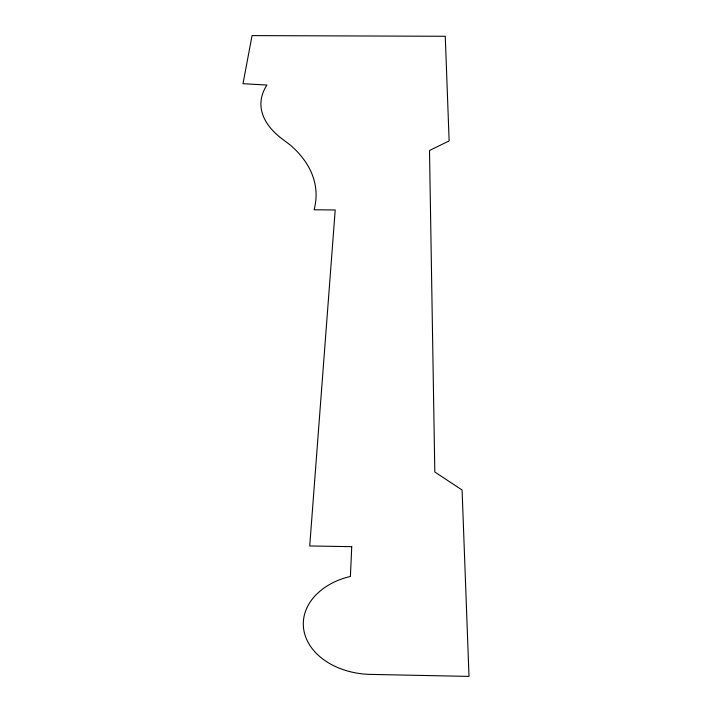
<?xml version="1.0" encoding="UTF-8"?>
<svg xmlns="http://www.w3.org/2000/svg" width="712" height="712" viewBox="0 0 712 712"><rect width="100%" height="100%" fill="white"/><g stroke="black" fill="none" stroke-linecap="round" stroke-linejoin="round"><path stroke-width="1.07" d="M351.746 546.674L350.402 576.409L344.172 578.135A68.841 50.258 0.5 0 0 304.496 633.226A68.841 50.258 0.5 0 0 369.003 674.362L469.003 676.4L462.088 490.007L434.81 471.994L429.505 150.499L449.138 140.923L445.258 36.276L252.057 35.6L242.997 83.704L266.902 85.048A142.044 66.225 0.2 0 0 281.863 138.707L290.425 145.159A212.461 107.761 -5.6 0 1 314.099 209.791L335.21 209.969L309.72 545.962L351.746 546.674"/></g></svg>
